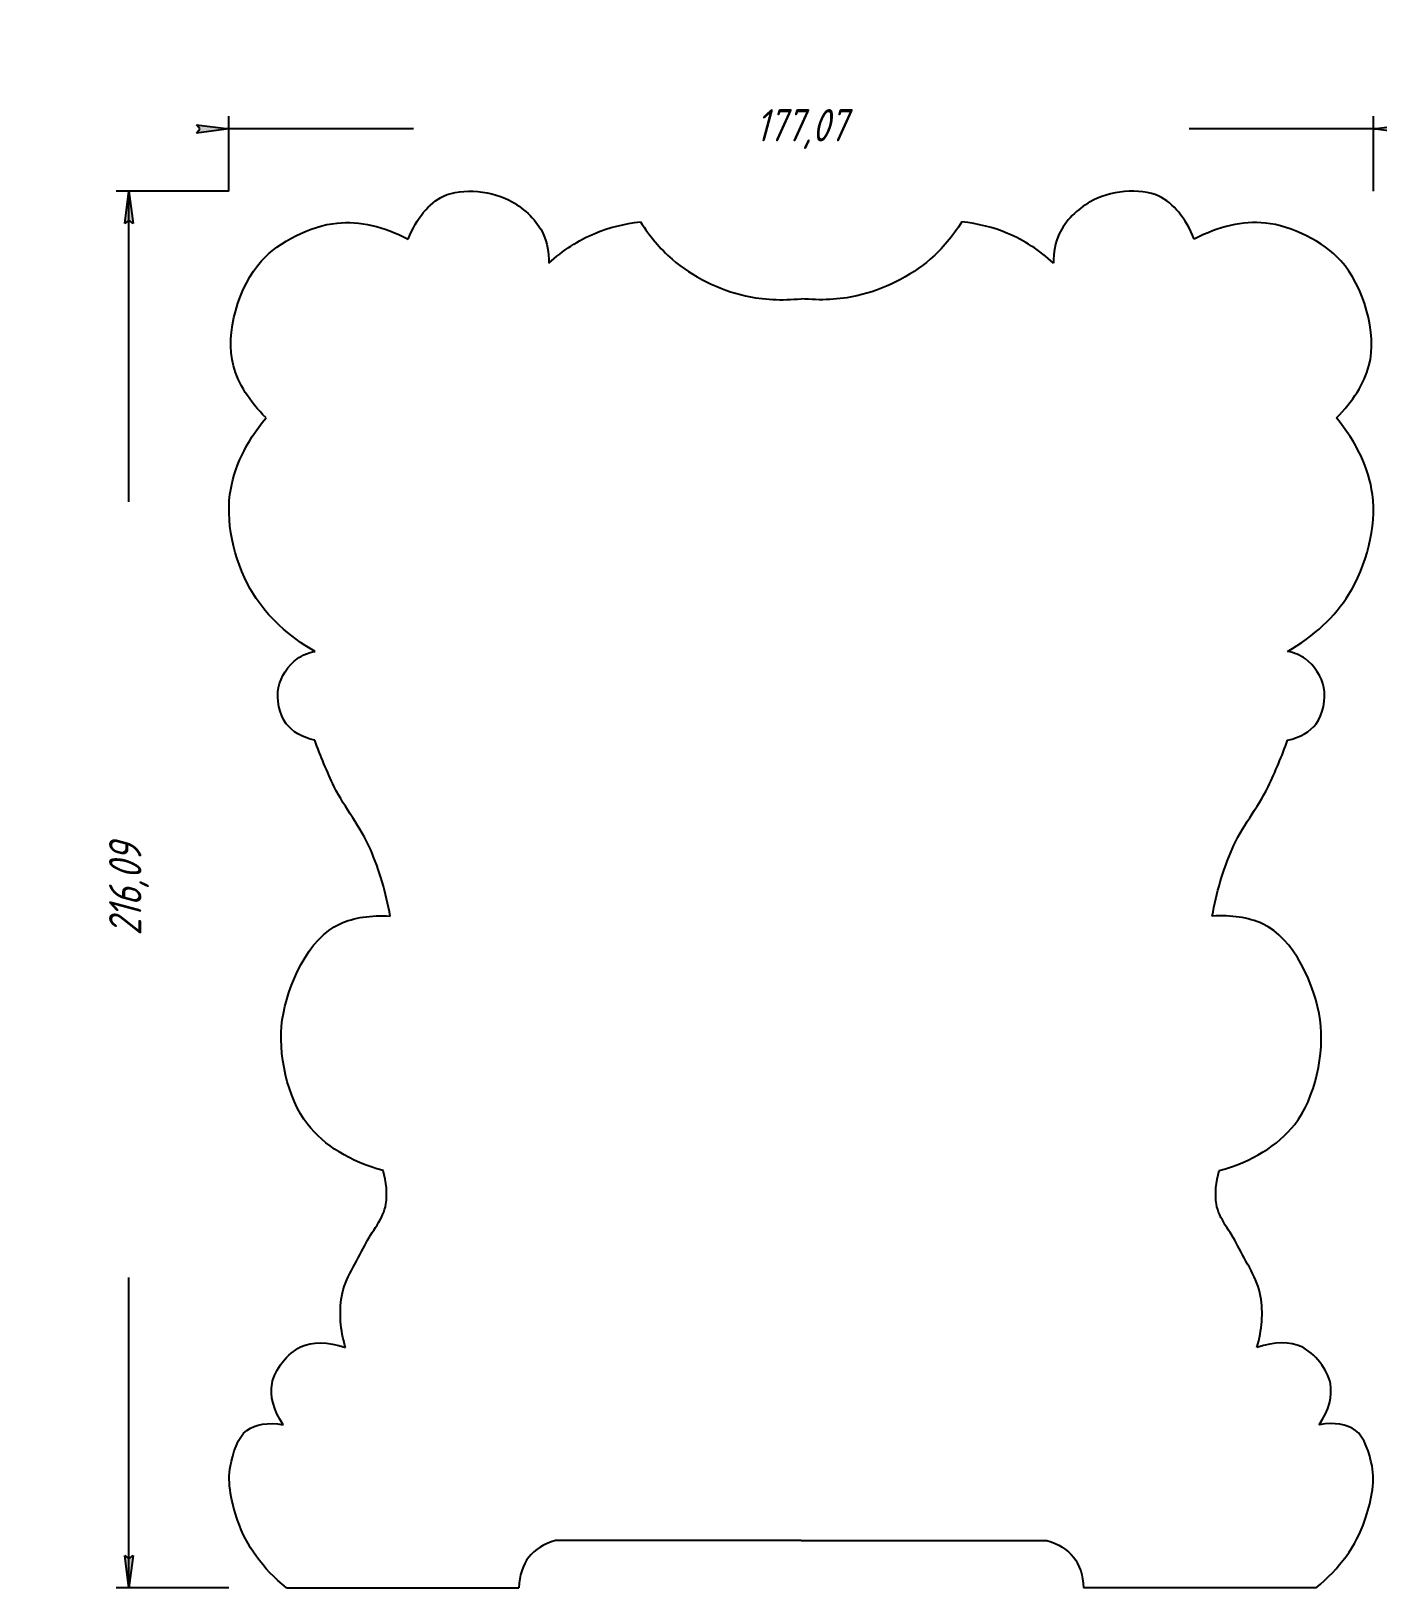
# Model space of a CAD drawing. Header units: millimetres. Extents: x -167 to 278, y -74 to 167.
# Drawn here: x -167.1 to 41.2, y -74.3 to 166.6 of the extents above; entities that cross this region are included whole.
import ezdxf

# ---------------------------------------------------------------- set-up
doc = ezdxf.new("R2010")
doc.units = ezdxf.units.MM
doc.linetypes.add('K5LT32768', pattern=[0])
doc.linetypes.add('K5LT_THIN', pattern=[0])
doc.styles.add('KDIMTEXTSTYLE', font='GOST_AU.SHX', dxfattribs={"width": 0.96, "oblique": 15, "height": 5})
doc.dimstyles.new('KDIMSTYLE (1.00)', dxfattribs={"dimtxt": 5, "dimasz": 1, "dimexe": 2, "dimexo": 0, "dimgap": 1, "dimtad": 1, "dimtxsty": 'KDIMTEXTSTYLE', "dimsah": 1, "dimcen": 0, "dimdle": 1, "dimadec": 0, "dimazin": 0, "dimtfac": 0.667, "dimtmove": 0, "dimatfit": 3, "dimfxl": 1, "dimtvp": 1, "dimtolj": 1, "dimtzin": 0, "dimarcsym": 0})

# ---------------------------------------------------------------- blocks, each defined once
blk = doc.blocks.new('KDIMARROW_01')
blk.add_hatch(color=0).paths.add_polyline_path([(0, 0), (-5, 0.66), (-4.5, 0), (-5, -0.66)])
at = {"color": 0, "linetype": 'K5LT_THIN'}
for p, q in [((-4.5, 0), (-5, 0.66)), ((-5, 0.66), (0, 0)), ((0, 0), (-5, -0.66)), ((-5, -0.66), (-4.5, 0)), ((0, 0), (-1, 0))]:
    blk.add_line(p, q, dxfattribs=at)

msp = doc.modelspace()

# ---------------------------------------------------------------- linework, layer by layer
at = {"color": 30, "linetype": 'K5LT32768', "true_color": 0xff8000}
for p, q in [((-47.994, -66.929), (-85.994, -66.929)), ((-47.994, -66.929), (-9.994, -66.929)), ((-127.644, -74.252), (-91.662, -74.252)), ((31.655, -74.252), (-4.327, -74.252))]:
    msp.add_line(p, q, dxfattribs=at)
for points, knots in [([(-108.817, 134.422), (-107.447, 137.734), (-105.616, 139.949), (-103.323, 141.067), (-100.486, 142.452), (-95.581, 141.853), (-92.69, 140.181), (-90.822, 139.102), (-88.809, 137.234), (-87.905, 135.219), (-87.301, 133.874), (-87.006, 132.367), (-87.019, 130.7)], [0, 0, 0, 0, 1, 1, 1, 2, 2, 2, 3, 3, 3, 4, 4, 4, 4]), ([(12.829, 134.422), (11.459, 137.734), (9.628, 139.949), (7.335, 141.067), (4.497, 142.452), (-0.407, 141.853), (-3.298, 140.181), (-5.166, 139.102), (-7.179, 137.234), (-8.083, 135.219), (-8.687, 133.874), (-8.982, 132.367), (-8.969, 130.7)], [0, 0, 0, 0, 1, 1, 1, 2, 2, 2, 3, 3, 3, 4, 4, 4, 4]), ([(-130.792, 106.776), (-133.381, 109.328), (-135.065, 112.016), (-135.842, 114.839), (-137.215, 119.821), (-134.948, 127.281), (-131.501, 131.055), (-128.815, 133.994), (-123.893, 136.517), (-119.804, 136.903), (-116.283, 137.236), (-112.62, 136.409), (-108.817, 134.422)], [0, 0, 0, 0, 1, 1, 1, 2, 2, 2, 3, 3, 3, 4, 4, 4, 4]), ([(-87.019, 130.7), (-84.855, 132.693), (-82.493, 134.229), (-79.931, 135.308), (-77.716, 136.24), (-75.353, 136.831), (-72.842, 137.08)], [0, 0, 0, 0, 1, 1, 1, 2, 2, 2, 2]), ([(-72.842, 137.08), (-71.45, 134.864), (-69.826, 132.944), (-67.968, 131.321), (-64.846, 128.592), (-60.669, 126.545), (-56.627, 125.65), (-53.871, 125.039), (-50.993, 124.892), (-47.994, 125.207)], [0, 0, 0, 0, 1, 1, 1, 2, 2, 2, 3, 3, 3, 3]), ([(-23.146, 137.08), (-24.538, 134.864), (-26.162, 132.944), (-28.02, 131.321), (-31.142, 128.592), (-35.319, 126.545), (-39.362, 125.65), (-42.117, 125.039), (-44.995, 124.892), (-47.994, 125.207)], [0, 0, 0, 0, 1, 1, 1, 2, 2, 2, 3, 3, 3, 3]), ([(-8.969, 130.7), (-11.133, 132.693), (-13.496, 134.229), (-16.058, 135.308), (-18.272, 136.24), (-20.635, 136.831), (-23.146, 137.08)], [0, 0, 0, 0, 1, 1, 1, 2, 2, 2, 2]), ([(34.803, 106.776), (37.393, 109.328), (39.076, 112.016), (39.854, 114.839), (41.226, 119.821), (38.959, 127.281), (35.512, 131.055), (32.827, 133.994), (27.904, 136.517), (23.816, 136.903), (20.294, 137.236), (16.632, 136.409), (12.829, 134.422)], [0, 0, 0, 0, 1, 1, 1, 2, 2, 2, 3, 3, 3, 4, 4, 4, 4]), ([(-123.217, 70.638), (-127.375, 73.015), (-130.55, 75.964), (-132.741, 79.485), (-135.412, 83.775), (-137.054, 89.961), (-136.374, 94.902), (-135.811, 98.996), (-133.95, 102.954), (-130.792, 106.776)], [0, 0, 0, 0, 1, 1, 1, 2, 2, 2, 3, 3, 3, 3]), ([(27.229, 70.638), (31.387, 73.015), (34.561, 75.964), (36.753, 79.485), (39.423, 83.775), (41.066, 89.961), (40.386, 94.902), (39.822, 98.996), (37.962, 102.954), (34.803, 106.776)], [0, 0, 0, 0, 1, 1, 1, 2, 2, 2, 3, 3, 3, 3]), ([(-123.248, 56.879), (-125.245, 57.352), (-126.716, 58.206), (-127.661, 59.442), (-128.722, 60.828), (-129.204, 63.31), (-128.858, 65.04), (-128.539, 66.637), (-127.378, 68.516), (-125.995, 69.484), (-125.208, 70.035), (-124.282, 70.419), (-123.217, 70.638)], [0, 0, 0, 0, 1, 1, 1, 2, 2, 2, 3, 3, 3, 4, 4, 4, 4]), ([(27.26, 56.879), (29.257, 57.352), (30.728, 58.206), (31.673, 59.442), (32.733, 60.828), (33.215, 63.31), (32.87, 65.04), (32.55, 66.637), (31.39, 68.516), (30.007, 69.484), (29.22, 70.035), (28.294, 70.419), (27.229, 70.638)], [0, 0, 0, 0, 1, 1, 1, 2, 2, 2, 3, 3, 3, 4, 4, 4, 4]), ([(-111.587, 29.676), (-112.225, 33.297), (-113.247, 36.753), (-114.653, 40.043), (-116.104, 43.438), (-118.623, 46.359), (-120.235, 49.701), (-121.361, 52.034), (-122.365, 54.426), (-123.248, 56.879)], [0, 0, 0, 0, 1, 1, 1, 2, 2, 2, 3, 3, 3, 3]), ([(15.599, 29.676), (16.236, 33.297), (17.258, 36.753), (18.665, 40.043), (20.116, 43.438), (22.635, 46.359), (24.247, 49.701), (25.372, 52.034), (26.376, 54.426), (27.26, 56.879)], [0, 0, 0, 0, 1, 1, 1, 2, 2, 2, 3, 3, 3, 3]), ([(-112.675, -9.696), (-117.835, -8.236), (-121.725, -5.852), (-124.347, -2.542), (-127.532, 1.479), (-129.007, 8.542), (-128.281, 13.62), (-127.523, 18.919), (-124.217, 26.367), (-119.349, 28.506), (-117.148, 29.473), (-114.561, 29.863), (-111.587, 29.676)], [0, 0, 0, 0, 1, 1, 1, 2, 2, 2, 3, 3, 3, 4, 4, 4, 4]), ([(16.687, -9.696), (21.847, -8.236), (25.737, -5.852), (28.359, -2.542), (31.544, 1.479), (33.019, 8.542), (32.293, 13.62), (31.535, 18.919), (28.228, 26.367), (23.361, 28.506), (21.16, 29.473), (18.573, 29.863), (15.599, 29.676)], [0, 0, 0, 0, 1, 1, 1, 2, 2, 2, 3, 3, 3, 4, 4, 4, 4]), ([(-118.503, -37.067), (-119.308, -34.315), (-119.499, -31.673), (-119.075, -29.14), (-118.613, -26.385), (-116.76, -23.858), (-115.506, -21.264), (-114.464, -19.109), (-112.585, -17.145), (-112.244, -14.865), (-111.999, -13.218), (-112.142, -11.495), (-112.675, -9.696)], [0, 0, 0, 0, 1, 1, 1, 2, 2, 2, 3, 3, 3, 4, 4, 4, 4]), ([(22.514, -37.067), (23.32, -34.315), (23.511, -31.673), (23.086, -29.14), (22.625, -26.385), (20.772, -23.858), (19.517, -21.264), (18.475, -19.109), (16.597, -17.145), (16.256, -14.865), (16.01, -13.218), (16.154, -11.495), (16.687, -9.696)], [0, 0, 0, 0, 1, 1, 1, 2, 2, 2, 3, 3, 3, 4, 4, 4, 4]), ([(-128.156, -49.011), (-129.653, -46.694), (-130.224, -44.564), (-129.869, -42.623), (-129.486, -40.522), (-127.4, -37.895), (-125.468, -36.982), (-123.587, -36.093), (-121.265, -36.122), (-118.503, -37.067)], [0, 0, 0, 0, 1, 1, 1, 2, 2, 2, 3, 3, 3, 3]), ([(32.168, -49.011), (33.665, -46.694), (34.236, -44.564), (33.881, -42.623), (33.497, -40.522), (31.412, -37.895), (29.48, -36.982), (27.599, -36.093), (25.277, -36.122), (22.514, -37.067)], [0, 0, 0, 0, 1, 1, 1, 2, 2, 2, 3, 3, 3, 3]), ([(-127.644, -74.252), (-131.329, -71.235), (-133.842, -67.751), (-135.184, -63.8), (-136.069, -61.193), (-136.855, -58.039), (-136.31, -55.37), (-135.922, -53.469), (-135.19, -50.927), (-133.746, -49.883), (-132.397, -48.908), (-130.534, -48.617), (-128.156, -49.011)], [0, 0, 0, 0, 1, 1, 1, 2, 2, 2, 3, 3, 3, 4, 4, 4, 4]), ([(31.655, -74.252), (35.341, -71.235), (37.854, -67.751), (39.196, -63.8), (40.081, -61.193), (40.866, -58.039), (40.321, -55.37), (39.933, -53.469), (39.202, -50.927), (37.757, -49.883), (36.409, -48.908), (34.545, -48.617), (32.168, -49.011)], [0, 0, 0, 0, 1, 1, 1, 2, 2, 2, 3, 3, 3, 4, 4, 4, 4]), ([(-85.994, -66.929), (-87.806, -67.447), (-89.184, -68.305), (-90.128, -69.502), (-91.095, -70.729), (-91.606, -72.313), (-91.662, -74.252)], [0, 0, 0, 0, 1, 1, 1, 2, 2, 2, 2]), ([(-9.994, -66.929), (-8.182, -67.447), (-6.804, -68.305), (-5.861, -69.502), (-4.893, -70.729), (-4.382, -72.313), (-4.327, -74.252)], [0, 0, 0, 0, 1, 1, 1, 2, 2, 2, 2])]:
    msp.add_open_spline(points, degree=3, knots=knots, dxfattribs=at)

# ---------------------------------------------------------------- dimensions: what is measured, and where the dimension line sits
at = {"color": 7}
msp.add_linear_dim(base=(-136.528, 151.459), p1=(40.539, 141.833), p2=(-136.528, 141.833), location=(-47.994, 151.459), dimstyle='KDIMSTYLE (1.00)', override={"dimexo": 0, "dimpost": '\\H5.0;\\W0.965;\\Q15;<>', "dimblk1": 'KDIMARROW_01', "dimblk2": 'KDIMARROW_01', "dimse1": 0, "dimse2": 0, "dimclrt": 7, "dimtolj": 1}, dxfattribs=at).render()
msp.add_linear_dim(base=(-151.9954, 141.8327), p1=(-136.5277, -74.2524), p2=(-136.5277, 141.8327), angle=90, location=(-151.9954, 33.7902), dimstyle='KDIMSTYLE (1.00)', override={"dimexo": 0, "dimpost": '\\H5.0;\\W0.965;\\Q15;<>', "dimblk1": 'KDIMARROW_01', "dimblk2": 'KDIMARROW_01', "dimse1": 0, "dimse2": 0, "dimclrt": 7, "dimtolj": 1}, dxfattribs=at).render()

doc.saveas('drawing.dxf')
